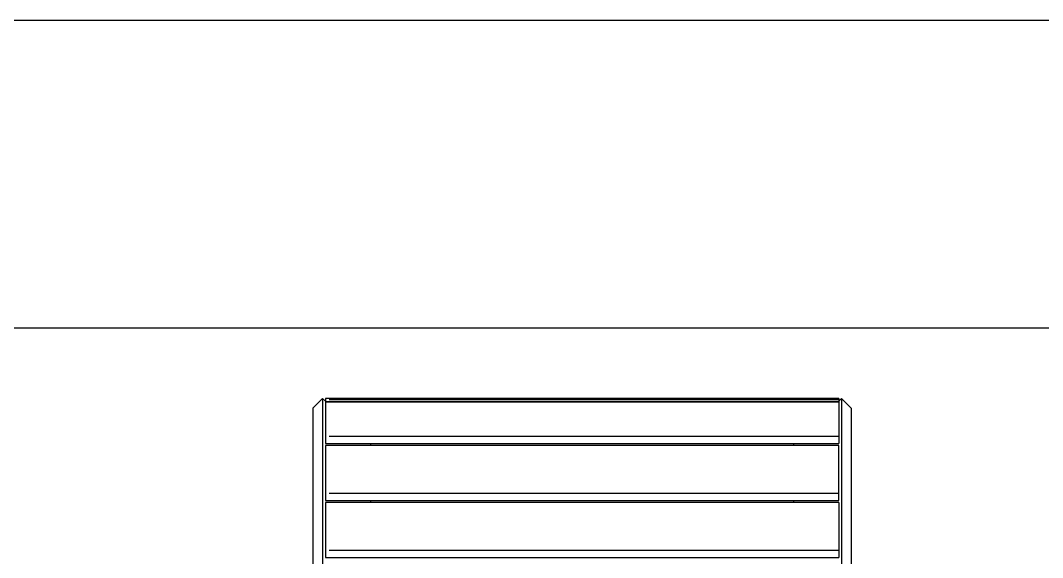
# Model space of a CAD drawing. Header units: millimetres. Extents: x 9253 to 16944, y -1847 to 2353.
# Drawn here: x 13047 to 14376, y 1655 to 2353 of the extents above; entities that cross this region are included whole.
import ezdxf

# ---------------------------------------------------------------- set-up
doc = ezdxf.new("R2010")
doc.units = ezdxf.units.MM
doc.header["$LTSCALE"] = 0.3
doc.layers.add('Nekreslit', color=6, linetype='Continuous', plot=False)

msp = doc.modelspace()

# ---------------------------------------------------------------- linework, layer by layer
for p, q in [((13440.3, 1861.8), (13427.6, 1849.1)), ((13440.3, 1861.8), (13443.9, 1858.2)), ((13440.3, 1861.8), (13440.3, 1078.2)), ((14114.8, 1861.8), (14111.2, 1858.2)), ((14111.2, 1861.8), (14111.2, 1803)), ((14114.8, 1861.8), (14114.8, 1078.2)), ((14114.8, 1861.8), (14127.6, 1849.1)), ((13427.6, 1849.1), (13427.6, 1090.9)), ((13448.9, 1860.2), (14111.2, 1860.2)), ((14127.5, 1849.1), (14127.6, 1090.9)), ((13448.9, 1812.6), (14111.2, 1812.6)), ((13502.6, 1803), (13502.6, 1800.4)), ((14052.5, 1803), (14052.5, 1800.4)), ((14111.2, 1728.9), (14111.2, 1800.4)), ((13448.9, 1738.5), (14111.2, 1738.5)), ((13502.6, 1728.9), (13502.6, 1726.3)), ((14052.5, 1728.9), (14052.5, 1726.3)), ((14111.2, 1726.4), (14111.2, 1654.9)), ((13448.9, 1664.4), (14111.2, 1664.4))]:
    msp.add_line(p, q)
for points in [[(14111.2, 1861.8), (13443.9, 1861.8), (13443.9, 1857.2), (14111.2, 1857.2)], [(14111.2, 1857.2), (13443.9, 1857.2), (13443.9, 1803), (14111.2, 1803)], [(14111.2, 1800.4), (13443.9, 1800.4), (13443.9, 1728.9), (14111.2, 1728.9)], [(14111.2, 1726.4), (13443.9, 1726.4), (13443.9, 1654.9), (14111.2, 1654.9)]]:
    msp.add_lwpolyline(points)
at = {"layer": 'Nekreslit', "color": 3}
msp.add_lwpolyline([(11004.4, -1847), (16944.4, -1847), (16944.4, 2353), (11004.4, 2353)], close=True, dxfattribs=at)
at = {"layer": 'Nekreslit'}
msp.add_lwpolyline([(11404.4, -1647), (15444.4, -1647), (15444.4, 1953), (11404.4, 1953)], close=True, dxfattribs=at)

doc.saveas('drawing.dxf')
